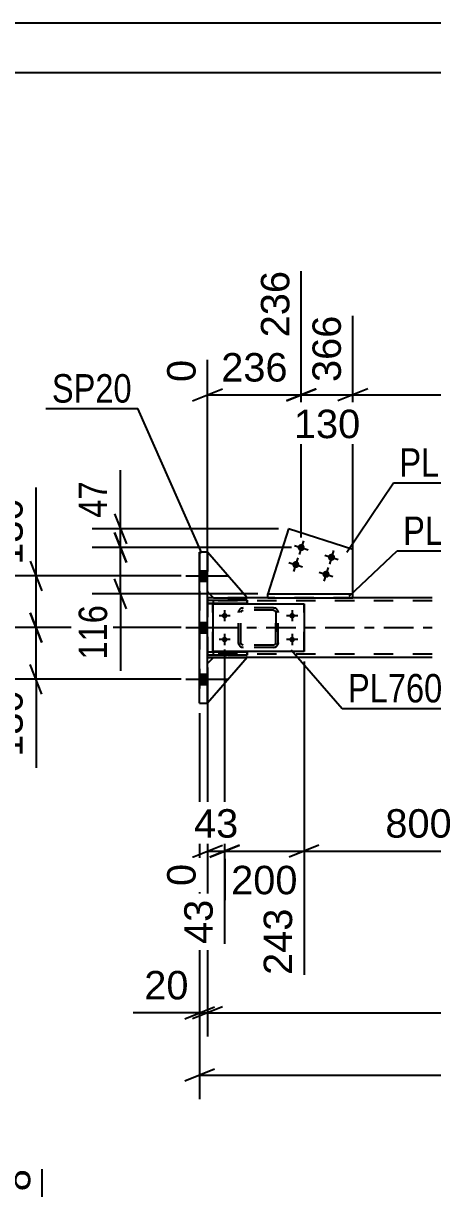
# Model space of a CAD drawing. Header units: millimetres. Extents: x -112 to 729, y -410 to 184.
# Drawn here: x -1.2 to 40, y 67 to 184.3 of the extents above; entities that cross this region are included whole.
import ezdxf

# ---------------------------------------------------------------- set-up
doc = ezdxf.new("R2010")
doc.units = ezdxf.units.MM
doc.linetypes.add('DXK_LINE_DOT2', pattern=[3.9198, 1.9599, -1.9599])
doc.linetypes.add('DXK_LINE_DOT3', pattern=[5.9187, 2.979, -0.9799, 0.9799, -0.9799])
doc.styles.add('Arial', font='ARIAL.TTF', dxfattribs={"height": 0.2})
doc.styles.add('Arial Narrow', font='ARIALN.TTF', dxfattribs={"height": 0.2})

# ---------------------------------------------------------------- blocks, each defined once
blk = doc.blocks.new('Unknown-318931512-1115')
at = {"color": 5, "linetype": 'Continuous'}
for p, q in [((728.54, 184.29), (-112.46, 184.29)), ((723.54, 179.29), (-107.46, 179.29))]:
    blk.add_line(p, q, dxfattribs=at)
blk = doc.blocks.new('Bolt-318931512-1235 - 1230')
at = {"linetype": 'Continuous'}
for points in [[(27.14, 131.41, -1), (26.45, 131.63, -1)], [(30.19, 130.43, -1), (29.5, 130.65, -1)], [(26.59, 129.69, -1), (25.91, 129.91, -1)], [(29.64, 128.72, -1), (28.95, 128.94, -1)]]:
    blk.add_hatch(color=1, dxfattribs=at).paths.add_polyline_path(points)
at = {"color": 1, "linetype": 'Continuous'}
for p, q in [((26.11, 131.74), (27.48, 131.3)), ((27.02, 132.2), (26.58, 130.83)), ((26.47, 130.49), (26.03, 129.12)), ((29.16, 130.76), (30.53, 130.32)), ((30.06, 131.23), (29.63, 129.86)), ((25.56, 130.02), (26.94, 129.58)), ((28.61, 129.05), (29.98, 128.61)), ((29.52, 129.51), (29.08, 128.14))]:
    blk.add_line(p, q, dxfattribs=at)
blk = doc.blocks.new('Part-318931512-1255 - 1230')
at = {"color": 7, "linetype": 'DXK_LINE_DOT2'}
for p, q in [((20.48, 124.98), (20.52, 125.16)), ((20.52, 125.16), (20.48, 124.98)), ((20.48, 121.94), (20.48, 124.98)), ((20.48, 121.94), (20.48, 124.98)), ((20.72, 124.98), (20.74, 125.07)), ((20.72, 121.94), (20.72, 124.98)), ((20.72, 121.94), (20.72, 124.98)), ((20.74, 125.07), (20.79, 125.15)), ((20.78, 125.42), (20.96, 125.46)), ((20.96, 125.46), (20.78, 125.42)), ((20.79, 125.15), (20.87, 125.2)), ((20.87, 125.2), (20.96, 125.22)), ((24, 125.46), (20.96, 125.46)), ((24, 125.22), (20.96, 125.22)), ((24, 125.46), (24.18, 125.42)), ((24.18, 125.42), (24, 125.46)), ((24, 125.22), (24.09, 125.2)), ((24.09, 125.2), (24.17, 125.15)), ((24.17, 125.15), (24.22, 125.07)), ((24.22, 125.07), (24.24, 124.98)), ((24.24, 121.94), (24.24, 124.98)), ((24.24, 124.98), (24.24, 121.94)), ((24.44, 125.16), (24.48, 124.98)), ((24.48, 124.98), (24.44, 125.16)), ((24.48, 121.94), (24.48, 124.98)), ((24.48, 121.94), (24.48, 124.98)), ((20.52, 121.76), (20.48, 121.94)), ((20.48, 121.94), (20.52, 121.76)), ((20.74, 121.85), (20.72, 121.94)), ((20.79, 121.77), (20.74, 121.85)), ((20.96, 121.46), (20.78, 121.5)), ((20.78, 121.5), (20.96, 121.46)), ((20.87, 121.72), (20.79, 121.77)), ((20.96, 121.7), (20.87, 121.72)), ((24, 121.7), (20.96, 121.7)), ((24, 121.46), (20.96, 121.46)), ((24.09, 121.72), (24, 121.7)), ((24.18, 121.5), (24, 121.46)), ((24, 121.46), (24.18, 121.5)), ((24.17, 121.77), (24.09, 121.72)), ((24.22, 121.85), (24.17, 121.77)), ((24.24, 121.94), (24.22, 121.85)), ((24.48, 121.94), (24.44, 121.76)), ((24.44, 121.76), (24.48, 121.94))]:
    blk.add_line(p, q, dxfattribs=at)
at = {"color": 7, "linetype": 'DXK_LINE_DOT3'}
blk.add_line((22.48, 123.46), (22.48, 123.46), dxfattribs=at)
at = {"color": 7, "linetype": 'DXK_LINE_DOT2'}
for centre, start, end in [((20.96, 124.98), 112.5, 157.5), ((20.96, 124.98), 112.5, 157.5), ((24, 124.98), 22.5, 67.5), ((24, 124.98), 22.5, 67.5), ((20.96, 121.94), 202.5, 247.5), ((20.96, 121.94), 202.5, 247.5), ((24, 121.94), 292.5, 337.5), ((24, 121.94), 292.5, 337.5)]:
    blk.add_arc(centre, 0.48, start, end, dxfattribs=at)
blk = doc.blocks.new('Bolt-318931512-1260 - 1230')
at = {"linetype": 'Continuous'}
for points in [[(16.56, 129.18), (16.56, 128.14), (17.36, 128.14), (17.36, 129.18)], [(16.56, 129.18), (16.56, 128.14), (17.36, 128.14), (17.36, 129.18)], [(16.56, 129.18), (16.56, 128.14), (17.36, 128.14), (17.36, 129.18)], [(16.56, 123.98), (16.56, 122.94), (17.36, 122.94), (17.36, 123.98)], [(16.56, 123.98), (16.56, 122.94), (17.36, 122.94), (17.36, 123.98)], [(16.56, 118.78), (16.56, 117.74), (17.36, 117.74), (17.36, 118.78)], [(16.56, 118.78), (16.56, 117.74), (17.36, 117.74), (17.36, 118.78)], [(16.56, 118.78), (16.56, 117.74), (17.36, 117.74), (17.36, 118.78)]]:
    blk.add_hatch(color=1, dxfattribs=at).paths.add_polyline_path(points)
at = {"color": 1, "linetype": 'Continuous'}
for p, q in [((16.56, 129.18), (17.36, 129.18)), ((16.56, 129.18), (17.36, 129.18)), ((16.56, 129.18), (17.36, 129.18)), ((15.16, 128.66), (19.36, 128.66)), ((15.16, 128.66), (19.36, 128.66)), ((15.16, 128.66), (19.36, 128.66)), ((16.56, 128.14), (17.36, 128.14)), ((16.56, 128.14), (17.36, 128.14)), ((16.56, 128.14), (17.36, 128.14)), ((15.16, 123.46), (19.36, 123.46)), ((15.16, 123.46), (19.36, 123.46)), ((16.56, 123.98), (17.36, 123.98)), ((16.56, 123.98), (17.36, 123.98)), ((16.56, 122.94), (17.36, 122.94)), ((16.56, 122.94), (17.36, 122.94)), ((16.56, 118.78), (17.36, 118.78)), ((16.56, 118.78), (17.36, 118.78)), ((16.56, 118.78), (17.36, 118.78)), ((15.16, 118.26), (19.36, 118.26)), ((15.16, 118.26), (19.36, 118.26)), ((15.16, 118.26), (19.36, 118.26)), ((16.56, 117.74), (17.36, 117.74)), ((16.56, 117.74), (17.36, 117.74)), ((16.56, 117.74), (17.36, 117.74))]:
    blk.add_line(p, q, dxfattribs=at)
blk = doc.blocks.new('Bolt-318931512-1349 - 1230')
at = {"linetype": 'Continuous'}
for points in [[(19.08, 124.38, -1), (19.08, 124.94, -1)], [(25.88, 124.38, -1), (25.88, 124.94, -1)], [(19.08, 121.98, -1), (19.08, 122.54, -1)], [(25.88, 121.98, -1), (25.88, 122.54, -1)]]:
    blk.add_hatch(color=1, dxfattribs=at).paths.add_polyline_path(points)
at = {"color": 1, "linetype": 'Continuous'}
for p, q in [((19.64, 124.66), (18.52, 124.66)), ((19.08, 125.22), (19.08, 124.1)), ((26.44, 124.66), (25.32, 124.66)), ((25.88, 125.22), (25.88, 124.1)), ((19.64, 122.26), (18.52, 122.26)), ((19.08, 122.82), (19.08, 121.7)), ((26.44, 122.26), (25.32, 122.26)), ((25.88, 122.82), (25.88, 121.7))]:
    blk.add_line(p, q, dxfattribs=at)
blk = doc.blocks.new('Part-318931512-1295 - 1230')
at = {"color": 2, "linetype": 'Continuous'}
for p, q in [((17.88, 125.86), (17.88, 121.06)), ((17.88, 125.86), (27.08, 125.86)), ((27.08, 125.86), (27.08, 121.06)), ((27.08, 121.06), (17.88, 121.06))]:
    blk.add_line(p, q, dxfattribs=at)
at = {"color": 7, "linetype": 'DXK_LINE_DOT2'}
for p, q in [((17.88, 121.06), (17.88, 125.86)), ((27.08, 121.06), (27.08, 125.86))]:
    blk.add_line(p, q, dxfattribs=at)
blk = doc.blocks.new('Part-318931512-1310 - 1230')
at = {"color": 2, "linetype": 'Continuous'}
for p, q in [((17.96, 126.46), (17.36, 126.46)), ((23.42, 126.46), (21.36, 126.46)), ((39.99, 126.46), (31.99, 126.46)), ((17.36, 120.46), (17.96, 120.46)), ((39.99, 120.46), (21.36, 120.46))]:
    blk.add_line(p, q, dxfattribs=at)
at = {"color": 7, "linetype": 'DXK_LINE_DOT2'}
for p, q in [((17.36, 120.46), (17.36, 126.46)), ((17.36, 126.46), (17.36, 126.46)), ((17.36, 126.46), (17.36, 120.46)), ((17.36, 126.46), (17.36, 126.46)), ((39.99, 126.14), (17.36, 126.14)), ((21.36, 126.46), (17.96, 126.46)), ((31.99, 126.46), (23.42, 126.46)), ((39.99, 120.78), (17.36, 120.78)), ((17.36, 120.46), (17.36, 120.46)), ((17.36, 120.46), (17.36, 120.46)), ((21.36, 120.46), (17.96, 120.46))]:
    blk.add_line(p, q, dxfattribs=at)
at = {"color": 7, "linetype": 'DXK_LINE_DOT3'}
blk.add_line((17.36, 123.46), (39.99, 123.46), dxfattribs=at)
blk = doc.blocks.new('Part-318931512-1466 - 1230')
at = {"color": 2, "linetype": 'Continuous'}
for p, q in [((23.42, 126.46), (23.42, 126.86)), ((23.42, 126.86), (31.99, 126.86)), ((31.99, 126.46), (31.99, 126.86)), ((23.42, 126.46), (31.99, 126.46))]:
    blk.add_line(p, q, dxfattribs=at)
blk = doc.blocks.new('Part-318931512-1481 - 1230')
at = {"color": 2, "linetype": 'Continuous'}
for p, q in [((25.51, 133.4), (23.42, 126.86)), ((31.99, 131.33), (25.51, 133.4)), ((31.99, 126.86), (31.99, 131.33))]:
    blk.add_line(p, q, dxfattribs=at)
at = {"color": 7, "linetype": 'DXK_LINE_DOT2'}
blk.add_line((23.42, 126.86), (31.99, 126.86), dxfattribs=at)
blk = doc.blocks.new('Part-318931512-1511 - 1230')
at = {"color": 2, "linetype": 'Continuous'}
for p, q in [((16.56, 115.86), (16.56, 131.06)), ((17.36, 131.06), (16.56, 131.06)), ((17.36, 115.86), (17.36, 131.06)), ((16.56, 115.86), (17.36, 115.86))]:
    blk.add_line(p, q, dxfattribs=at)
at = {"color": 7, "linetype": 'DXK_LINE_DOT2'}
for p, q in [((16.56, 131.06), (16.56, 115.86)), ((17.36, 115.86), (17.36, 131.06))]:
    blk.add_line(p, q, dxfattribs=at)
blk = doc.blocks.new('Part-318931512-1512 - 1230')
at = {"color": 2, "linetype": 'Continuous'}
for p, q in [((17.36, 121.02), (21.36, 121.02)), ((17.36, 120.7), (17.36, 121.02)), ((21.36, 121.02), (21.36, 120.7)), ((21.36, 120.7), (17.36, 120.7))]:
    blk.add_line(p, q, dxfattribs=at)
at = {"color": 7, "linetype": 'DXK_LINE_DOT2'}
blk.add_line((17.96, 120.7), (17.96, 121.02), dxfattribs=at)
blk = doc.blocks.new('Part-318931512-1513 - 1230')
at = {"color": 2, "linetype": 'Continuous'}
for p, q in [((17.36, 126.22), (21.36, 126.22)), ((17.36, 125.9), (17.36, 126.22)), ((21.36, 125.9), (17.36, 125.9)), ((21.36, 126.22), (21.36, 125.9))]:
    blk.add_line(p, q, dxfattribs=at)
at = {"color": 7, "linetype": 'DXK_LINE_DOT2'}
blk.add_line((17.96, 125.9), (17.96, 126.22), dxfattribs=at)
blk = doc.blocks.new('Part-318931512-1514 - 1230')
at = {"color": 2, "linetype": 'Continuous'}
for p, q in [((17.36, 119.86), (17.96, 120.46)), ((21.36, 120.46), (17.36, 115.86)), ((17.96, 120.46), (21.36, 120.46))]:
    blk.add_line(p, q, dxfattribs=at)
at = {"color": 7, "linetype": 'DXK_LINE_DOT2'}
blk.add_line((17.36, 115.86), (17.36, 119.86), dxfattribs=at)
blk = doc.blocks.new('Part-318931512-1515 - 1230')
at = {"color": 7, "linetype": 'DXK_LINE_DOT2'}
for p, q in [((17.36, 119.86), (17.96, 120.46)), ((21.36, 120.46), (17.36, 115.86)), ((17.36, 115.86), (17.36, 119.86)), ((17.96, 120.46), (21.36, 120.46))]:
    blk.add_line(p, q, dxfattribs=at)
blk = doc.blocks.new('Part-318931512-1516 - 1230')
at = {"color": 2, "linetype": 'Continuous'}
for p, q in [((21.36, 126.46), (17.36, 131.06)), ((17.36, 127.06), (17.96, 126.46)), ((17.96, 126.46), (21.36, 126.46))]:
    blk.add_line(p, q, dxfattribs=at)
at = {"color": 7, "linetype": 'DXK_LINE_DOT2'}
blk.add_line((17.36, 131.06), (17.36, 127.06), dxfattribs=at)
blk = doc.blocks.new('Part-318931512-1517 - 1230')
at = {"color": 7, "linetype": 'DXK_LINE_DOT2'}
for p, q in [((21.36, 126.46), (17.36, 131.06)), ((17.36, 131.06), (17.36, 127.06)), ((17.36, 127.06), (17.96, 126.46)), ((17.96, 126.46), (21.36, 126.46))]:
    blk.add_line(p, q, dxfattribs=at)
blk = doc.blocks.new('Part-318931512-1643 - 1230')
at = {"color": 7, "linetype": 'DXK_LINE_DOT2'}
for p, q in [((21.36, 121.02), (17.36, 121.02)), ((17.36, 121.02), (17.36, 120.7)), ((17.36, 120.7), (17.36, 121.02)), ((17.96, 120.7), (17.96, 121.02)), ((21.36, 120.7), (21.36, 121.02)), ((17.36, 120.7), (21.36, 120.7))]:
    blk.add_line(p, q, dxfattribs=at)
blk = doc.blocks.new('Part-318931512-1642 - 1230')
at = {"color": 7, "linetype": 'DXK_LINE_DOT2'}
for p, q in [((21.36, 126.22), (17.36, 126.22)), ((17.36, 126.22), (17.36, 125.9)), ((17.36, 125.9), (17.36, 126.22)), ((17.36, 125.9), (21.36, 125.9)), ((17.96, 125.9), (17.96, 126.22)), ((21.36, 125.9), (21.36, 126.22))]:
    blk.add_line(p, q, dxfattribs=at)
blk = doc.blocks.new('StraightDimension-318931512-8500 - 2534')
at = {"color": 7, "linetype": 'Continuous'}
for p, q in [((0.71, 18.24), (0.71, 68.95)), ((-2.41, 4), (-2.41, 63.13)), ((-3.91, 54.5), (-0.91, 55.7)), ((2.21, 55.7), (-0.79, 54.5)), ((-2.41, 55.1), (0.71, 55.1))]:
    blk.add_line(p, q, dxfattribs=at)
at = {"color": 0, "linetype": 'Continuous'}
blk.add_wipeout([(0.11, 69.55), (-4.09, 69.55), (-4.09, 63.9), (0.11, 63.9)], dxfattribs=at)
at = {"color": 3, "linetype": 'Continuous', "style": 'Arial'}
blk.add_text('78', height=2.865, rotation=90.0002, dxfattribs=at).set_placement((-0.49, 64.5))
at = {"color": 0}
blk.add_wipeout([(1.97, 55.85), (1.97, 60.05), (-3.68, 60.05), (-3.68, 55.85)], dxfattribs=at)
at = {"color": 3, "style": 'Arial'}
blk.add_text('78', height=2.865, dxfattribs=at).set_placement((-3.08, 56.45))
at = {"color": 0, "linetype": 'Continuous'}
blk.add_wipeout([(-3.01, 63.73), (-7.21, 63.73), (-7.21, 60.3), (-3.01, 60.3)], dxfattribs=at)
at = {"color": 3, "linetype": 'Continuous', "style": 'Arial'}
blk.add_text('0', height=2.87, rotation=90.0002, dxfattribs=at).set_placement((-3.61, 60.9))
blk = doc.blocks.new('StraightDimension-318931512-8499 - 2534')
at = {"color": 7, "linetype": 'Continuous'}
for p, q in [((0.71, 18.24), (0.71, 68.95)), ((40.19, 17.62), (40.19, 65.3)), ((2.21, 55.7), (-0.79, 54.5)), ((38.69, 54.5), (41.69, 55.7)), ((0.71, 55.1), (40.19, 55.1))]:
    blk.add_line(p, q, dxfattribs=at)
at = {"color": 0}
blk.add_wipeout([(25.5, 55.85), (25.5, 60.05), (15.4, 60.05), (15.4, 55.85)], dxfattribs=at)
at = {"color": 3, "style": 'Arial'}
blk.add_text('1000', height=2.865, dxfattribs=at).set_placement((16, 56.45))
at = {"color": 0, "linetype": 'Continuous'}
blk.add_wipeout([(39.59, 65.9), (35.39, 65.9), (35.39, 55.8), (39.59, 55.8)], dxfattribs=at)
at = {"color": 3, "linetype": 'Continuous', "style": 'Arial'}
blk.add_text('1078', height=2.865, rotation=90.0002, dxfattribs=at).set_placement((38.99, 56.4))
blk = doc.blocks.new('StraightDimension-318931512-13569 - 1230')
at = {"color": 7, "linetype": 'Continuous'}
for p, q in [((26.8, 132.52), (26.8, 159.35)), ((17.36, 127.46), (17.36, 150.41)), ((15.86, 146.28), (18.86, 147.48)), ((17.36, 146.88), (26.8, 146.88)), ((28.3, 147.48), (25.3, 146.28))]:
    blk.add_line(p, q, dxfattribs=at)
at = {"color": 0}
blk.add_wipeout([(26.02, 147.63), (26.02, 151.83), (18.14, 151.83), (18.14, 147.63)], dxfattribs=at)
at = {"color": 0, "linetype": 'Continuous'}
blk.add_wipeout([(16.76, 151.01), (12.56, 151.01), (12.56, 147.58), (16.76, 147.58)], dxfattribs=at)
at = {"color": 3, "linetype": 'Continuous', "style": 'Arial'}
blk.add_text('0', height=2.87, rotation=90.0002, dxfattribs=at).set_placement((16.16, 148.18))
at = {"color": 3, "style": 'Arial'}
blk.add_text('236', height=2.865, dxfattribs=at).set_placement((18.74, 148.23))
at = {"color": 0, "linetype": 'Continuous'}
blk.add_wipeout([(26.2, 159.95), (22, 159.95), (22, 152.08), (26.2, 152.08)], dxfattribs=at)
at = {"color": 3, "linetype": 'Continuous', "style": 'Arial'}
blk.add_text('236', height=2.865, rotation=90.0002, dxfattribs=at).set_placement((25.6, 152.68))
blk = doc.blocks.new('StraightDimension-318931512-2517 - 1230')
at = {"color": 7, "linetype": 'Continuous'}
for p, q in [((0.09, 128.66), (0.09, 137.58)), ((0.09, 128.66), (0.09, 137.58)), ((-0.51, 130.16), (0.69, 127.16)), ((14.7, 128.66), (-2.76, 128.66)), ((0.09, 123.46), (0.09, 128.66)), ((0.69, 121.96), (-0.51, 124.96)), ((14.7, 123.46), (-2.76, 123.46))]:
    blk.add_line(p, q, dxfattribs=at)
at = {"color": 0}
blk.add_wipeout([(-0.66, 137.06), (-4.86, 137.06), (-4.86, 129.18), (-0.66, 129.18)], dxfattribs=at)
at = {"color": 3, "style": 'Arial'}
blk.add_text('130', height=2.865, rotation=90.0002, dxfattribs=at).set_placement((-1.26, 129.78))
blk = doc.blocks.new('StraightDimension-318931512-2503 - 1230')
at = {"color": 7, "linetype": 'Continuous'}
for p, q in [((-0.51, 124.96), (0.69, 121.96)), ((14.7, 123.46), (-2.76, 123.46)), ((0.09, 118.26), (0.09, 123.46)), ((0.69, 116.76), (-0.51, 119.76)), ((14.7, 118.26), (-2.76, 118.26)), ((0.09, 118.26), (0.09, 109.34)), ((0.09, 118.26), (0.09, 109.34))]:
    blk.add_line(p, q, dxfattribs=at)
at = {"color": 0}
blk.add_wipeout([(-0.66, 117.73), (-4.86, 117.73), (-4.86, 109.86), (-0.66, 109.86)], dxfattribs=at)
at = {"color": 3, "style": 'Arial'}
blk.add_text('130', height=2.865, rotation=90.0002, dxfattribs=at).set_placement((-1.26, 110.46))
blk = doc.blocks.new('StraightDimension-318931512-7021 - 1230')
at = {"color": 7, "linetype": 'Continuous'}
for p, q in [((50.13, 121.26), (50.13, 90.78)), ((27.08, 120.06), (27.08, 88.5)), ((28.58, 101.57), (25.58, 100.37)), ((27.08, 100.97), (50.13, 100.97)), ((48.63, 100.37), (51.63, 101.57))]:
    blk.add_line(p, q, dxfattribs=at)
at = {"color": 0}
blk.add_wipeout([(42.54, 101.72), (42.54, 105.92), (34.67, 105.92), (34.67, 101.72)], dxfattribs=at)
at = {"color": 3, "style": 'Arial'}
blk.add_text('800', height=2.865, dxfattribs=at).set_placement((35.27, 102.32))
at = {"color": 0, "linetype": 'Continuous'}
blk.add_wipeout([(49.53, 100.27), (45.33, 100.27), (45.33, 90.18), (49.53, 90.18)], dxfattribs=at)
at = {"color": 3, "linetype": 'Continuous', "style": 'Arial'}
blk.add_text('1043', height=2.865, rotation=90.0002, dxfattribs=at).set_placement((48.93, 90.78))
blk = doc.blocks.new('StraightDimension-318931512-7022 - 1230')
at = {"color": 7, "linetype": 'Continuous'}
for p, q in [((19.08, 121.26), (19.08, 91.62)), ((27.08, 120.06), (27.08, 88.5)), ((17.58, 100.37), (20.58, 101.57)), ((19.08, 100.97), (27.08, 100.97)), ((28.58, 101.57), (25.58, 100.37))]:
    blk.add_line(p, q, dxfattribs=at)
at = {"color": 0}
blk.add_wipeout([(27.01, 96.02), (27.01, 100.22), (19.14, 100.22), (19.14, 96.02)], dxfattribs=at)
at = {"color": 3, "style": 'Arial'}
blk.add_text('200', height=2.865, dxfattribs=at).set_placement((19.74, 96.62))
at = {"color": 0, "linetype": 'Continuous'}
blk.add_wipeout([(26.48, 95.77), (22.28, 95.77), (22.28, 87.9), (26.48, 87.9)], dxfattribs=at)
at = {"color": 3, "linetype": 'Continuous', "style": 'Arial'}
blk.add_text('243', height=2.865, rotation=90.0002, dxfattribs=at).set_placement((25.88, 88.5))
blk = doc.blocks.new('StraightDimension-318931512-1823 - 1230')
at = {"color": 7, "linetype": 'Continuous'}
for p, q in [((16.56, 114.86), (16.56, 76.01)), ((18.06, 79.01), (15.06, 77.81)), ((16.56, 78.41), (658.86, 78.41))]:
    blk.add_line(p, q, dxfattribs=at)
blk = doc.blocks.new('StraightDimension-318931512-1845 - 1230')
at = {"color": 7, "linetype": 'Continuous'}
for p, q in [((17.36, 114.86), (17.36, 82.29)), ((18.86, 85.29), (15.86, 84.09)), ((17.36, 84.69), (658.06, 84.69))]:
    blk.add_line(p, q, dxfattribs=at)
blk = doc.blocks.new('StraightDimension-318931512-1862 - 1230')
at = {"color": 7, "linetype": 'Continuous'}
for p, q in [((16.56, 114.86), (16.56, 82.29)), ((17.36, 114.86), (17.36, 82.29)), ((16.56, 84.69), (9.87, 84.69)), ((16.56, 84.69), (9.87, 84.69)), ((15.06, 84.09), (18.06, 85.29)), ((18.86, 85.29), (15.86, 84.09)), ((16.56, 84.69), (17.36, 84.69))]:
    blk.add_line(p, q, dxfattribs=at)
at = {"color": 0}
blk.add_wipeout([(16.04, 85.44), (16.04, 89.64), (10.39, 89.64), (10.39, 85.44)], dxfattribs=at)
at = {"color": 3, "style": 'Arial'}
blk.add_text('20', height=2.865, dxfattribs=at).set_placement((10.99, 86.04))
blk = doc.blocks.new('StraightDimension-318931512-7023 - 1230')
at = {"color": 7, "linetype": 'Continuous'}
for p, q in [((19.08, 121.26), (19.08, 91.62)), ((17.36, 119.46), (17.36, 97.45)), ((15.86, 100.37), (18.86, 101.57)), ((17.36, 100.97), (19.08, 100.97)), ((20.58, 101.57), (17.58, 100.37))]:
    blk.add_line(p, q, dxfattribs=at)
at = {"color": 0, "linetype": 'Continuous'}
blk.add_wipeout([(18.48, 96.67), (14.28, 96.67), (14.28, 91.02), (18.48, 91.02)], dxfattribs=at)
at = {"color": 3, "linetype": 'Continuous', "style": 'Arial'}
blk.add_text('43', height=2.865, rotation=90.0002, dxfattribs=at).set_placement((17.88, 91.62))
at = {"color": 0}
blk.add_wipeout([(21.04, 101.72), (21.04, 105.92), (15.4, 105.92), (15.4, 101.72)], dxfattribs=at)
at = {"color": 0, "linetype": 'Continuous'}
blk.add_wipeout([(16.76, 100.27), (12.56, 100.27), (12.56, 96.85), (16.76, 96.85)], dxfattribs=at)
at = {"color": 3, "style": 'Arial'}
blk.add_text('43', height=2.865, dxfattribs=at).set_placement((16, 102.32))
at = {"color": 3, "linetype": 'Continuous', "style": 'Arial'}
blk.add_text('0', height=2.87, rotation=90.0002, dxfattribs=at).set_placement((16.16, 97.45))
blk = doc.blocks.new('StraightDimension-318931512-13567 - 1230')
at = {"color": 7, "linetype": 'Continuous'}
for p, q in [((87.39, 134.57), (87.39, 157.08)), ((31.99, 127.86), (31.99, 154.85)), ((33.49, 147.48), (30.49, 146.28)), ((31.99, 146.88), (87.39, 146.88)), ((85.89, 146.28), (88.89, 147.48))]:
    blk.add_line(p, q, dxfattribs=at)
at = {"color": 0}
blk.add_wipeout([(64.73, 147.63), (64.73, 151.83), (54.64, 151.83), (54.64, 147.63)], dxfattribs=at)
at = {"color": 3, "style": 'Arial'}
blk.add_text('1609', height=2.865, dxfattribs=at).set_placement((55.24, 148.23))
at = {"color": 0, "linetype": 'Continuous'}
blk.add_wipeout([(86.79, 157.68), (82.59, 157.68), (82.59, 147.58), (86.79, 147.58)], dxfattribs=at)
at = {"color": 3, "linetype": 'Continuous', "style": 'Arial'}
blk.add_text('1975', height=2.865, rotation=90.0002, dxfattribs=at).set_placement((86.19, 148.18))
blk = doc.blocks.new('StraightDimension-318931512-13568 - 1230')
at = {"color": 7, "linetype": 'Continuous'}
for p, q in [((26.8, 132.52), (26.8, 159.35)), ((31.99, 127.86), (31.99, 154.85)), ((25.3, 146.28), (28.3, 147.48)), ((26.8, 146.88), (31.99, 146.88)), ((33.49, 147.48), (30.49, 146.28))]:
    blk.add_line(p, q, dxfattribs=at)
at = {"color": 0, "linetype": 'Continuous'}
blk.add_wipeout([(31.39, 155.45), (27.19, 155.45), (27.19, 147.58), (31.39, 147.58)], dxfattribs=at)
at = {"color": 0}
blk.add_wipeout([(33.33, 141.93), (33.33, 146.13), (25.46, 146.13), (25.46, 141.93)], dxfattribs=at)
at = {"color": 3, "linetype": 'Continuous', "style": 'Arial'}
blk.add_text('366', height=2.865, rotation=90.0002, dxfattribs=at).set_placement((30.79, 148.18))
at = {"color": 3, "style": 'Arial'}
blk.add_text('130', height=2.865, dxfattribs=at).set_placement((26.06, 142.53))
blk = doc.blocks.new('StraightDimension-318931512-13731 - 1230')
at = {"color": 7, "linetype": 'Continuous'}
for p, q in [((8.6, 133.4), (8.6, 139.3)), ((8.6, 133.4), (8.6, 139.3)), ((8, 134.9), (9.2, 131.9)), ((24.51, 133.4), (5.75, 133.4)), ((9.2, 130.02), (8, 133.02)), ((8.6, 131.52), (8.6, 133.4)), ((25.8, 131.52), (5.75, 131.52))]:
    blk.add_line(p, q, dxfattribs=at)
at = {"color": 0}
blk.add_wipeout([(7.85, 138.78), (3.65, 138.78), (3.65, 133.92), (7.85, 133.92)], dxfattribs=at)
at = {"color": 3, "style": 'Arial Narrow'}
blk.add_text('47', height=2.863, rotation=90.0002, dxfattribs=at).set_placement((7.25, 134.52))
blk = doc.blocks.new('StraightDimension-318931512-13732 - 1230')
at = {"color": 7, "linetype": 'Continuous'}
for p, q in [((8, 133.02), (9.2, 130.02)), ((25.8, 131.52), (5.75, 131.52)), ((8.6, 126.86), (8.6, 131.52)), ((9.2, 125.36), (8, 128.36)), ((22.42, 126.86), (5.75, 126.86)), ((8.6, 126.86), (8.6, 119.12)), ((8.6, 126.86), (8.6, 119.12))]:
    blk.add_line(p, q, dxfattribs=at)
at = {"color": 0}
blk.add_wipeout([(7.85, 126.33), (3.65, 126.33), (3.65, 119.65), (7.85, 119.65)], dxfattribs=at)
at = {"color": 3, "style": 'Arial Narrow'}
blk.add_text('116', height=2.863, rotation=90.0002, dxfattribs=at).set_placement((7.25, 120.25))
blk = doc.blocks.new('Mark-318931512-1291 - 1230')
at = {"color": 30, "linetype": 'Continuous'}
for p, q in [((25.78, 121.24), (30.91, 115.33)), ((30.91, 115.33), (41.61, 115.33))]:
    blk.add_line(p, q, dxfattribs=at)
at = {"color": 0}
blk.add_wipeout([(41.01, 115.93), (41.01, 118.93), (31.51, 118.93), (31.51, 115.93)], dxfattribs=at)
blk.add_wipeout([(41.01, 115.93), (41.01, 118.93), (31.51, 118.93), (31.51, 115.93)], dxfattribs=at)
at = {"color": 3, "style": 'Arial Narrow'}
blk.add_text('PL760', height=2.863, dxfattribs=at).set_placement((31.51, 115.93))
blk = doc.blocks.new('Mark-318931512-1462 - 1230')
at = {"color": 30, "linetype": 'Continuous'}
for p, q in [((31.61, 126.62), (36.46, 131.18)), ((36.46, 131.18), (47.17, 131.18))]:
    blk.add_line(p, q, dxfattribs=at)
at = {"color": 0}
blk.add_wipeout([(46.57, 131.78), (46.57, 134.78), (37.06, 134.78), (37.06, 131.78)], dxfattribs=at)
blk.add_wipeout([(46.57, 131.78), (46.57, 134.78), (37.06, 134.78), (37.06, 131.78)], dxfattribs=at)
at = {"color": 3, "style": 'Arial Narrow'}
blk.add_text('PL250', height=2.863, dxfattribs=at).set_placement((37.06, 131.78))
blk = doc.blocks.new('Mark-318931512-1477 - 1230')
at = {"color": 30, "linetype": 'Continuous'}
for p, q in [((31.4, 131.06), (36.08, 138.04)), ((36.08, 138.04), (46.78, 138.04))]:
    blk.add_line(p, q, dxfattribs=at)
at = {"color": 0}
blk.add_wipeout([(46.18, 138.64), (46.18, 141.64), (36.68, 141.64), (36.68, 138.64)], dxfattribs=at)
blk.add_wipeout([(46.18, 138.64), (46.18, 141.64), (36.68, 141.64), (36.68, 138.64)], dxfattribs=at)
at = {"color": 3, "style": 'Arial Narrow'}
blk.add_text('PL249', height=2.863, dxfattribs=at).set_placement((36.68, 138.64))
blk = doc.blocks.new('Mark-318931512-1507 - 1230')
at = {"color": 30, "linetype": 'Continuous'}
for p in [(1.09, 145.51), (16.78, 130.94)]:
    blk.add_line(p, (10.33, 145.51), dxfattribs=at)
at = {"color": 0}
blk.add_wipeout([(9.73, 146.11), (9.73, 149.11), (1.69, 149.11), (1.69, 146.11)], dxfattribs=at)
blk.add_wipeout([(9.73, 146.11), (9.73, 149.11), (1.69, 149.11), (1.69, 146.11)], dxfattribs=at)
at = {"color": 3, "style": 'Arial Narrow'}
blk.add_text('SP20', height=2.863, dxfattribs=at).set_placement((1.69, 146.11))

msp = doc.modelspace()

# ---------------------------------------------------------------- block references
for name in ['Unknown-318931512-1115', 'Part-318931512-1481 - 1230', 'Bolt-318931512-1235 - 1230', 'Part-318931512-1511 - 1230', 'Part-318931512-1516 - 1230', 'Part-318931512-1517 - 1230', 'Bolt-318931512-1260 - 1230', 'Part-318931512-1466 - 1230', 'Part-318931512-1310 - 1230', 'Part-318931512-1513 - 1230', 'Part-318931512-1642 - 1230', 'Part-318931512-1295 - 1230', 'Bolt-318931512-1349 - 1230', 'Part-318931512-1255 - 1230', 'Part-318931512-1512 - 1230', 'Part-318931512-1643 - 1230', 'Part-318931512-1514 - 1230', 'Part-318931512-1515 - 1230']:
    msp.add_blockref(name, (0, 0))

# ---------------------------------------------------------------- next in the draw order: block references
for name in ['StraightDimension-318931512-13569 - 1230', 'StraightDimension-318931512-13567 - 1230', 'StraightDimension-318931512-7021 - 1230', 'StraightDimension-318931512-8500 - 2534']:
    msp.add_blockref(name, (0, 0))

# ---------------------------------------------------------------- next in the draw order: block references
for name in ['StraightDimension-318931512-13568 - 1230', 'StraightDimension-318931512-2517 - 1230', 'StraightDimension-318931512-7022 - 1230', 'StraightDimension-318931512-8499 - 2534']:
    msp.add_blockref(name, (0, 0))

# ---------------------------------------------------------------- next in the draw order: block references
for name in ['StraightDimension-318931512-13731 - 1230', 'Mark-318931512-1462 - 1230', 'StraightDimension-318931512-2503 - 1230']:
    msp.add_blockref(name, (0, 0))

# ---------------------------------------------------------------- next in the draw order: block references
for name in ['Mark-318931512-1477 - 1230', 'StraightDimension-318931512-1823 - 1230']:
    msp.add_blockref(name, (0, 0))

# ---------------------------------------------------------------- next in the draw order: block references
msp.add_blockref('StraightDimension-318931512-1845 - 1230', (0, 0))

# ---------------------------------------------------------------- next in the draw order: block references
msp.add_blockref('StraightDimension-318931512-1862 - 1230', (0, 0))

# ---------------------------------------------------------------- next in the draw order: block references
msp.add_blockref('StraightDimension-318931512-7023 - 1230', (0, 0))

# ---------------------------------------------------------------- next in the draw order: block references
msp.add_blockref('StraightDimension-318931512-13732 - 1230', (0, 0))

# ---------------------------------------------------------------- next in the draw order: block references
for name in ['Mark-318931512-1507 - 1230', 'Mark-318931512-1291 - 1230']:
    msp.add_blockref(name, (0, 0))

doc.saveas('drawing.dxf')
